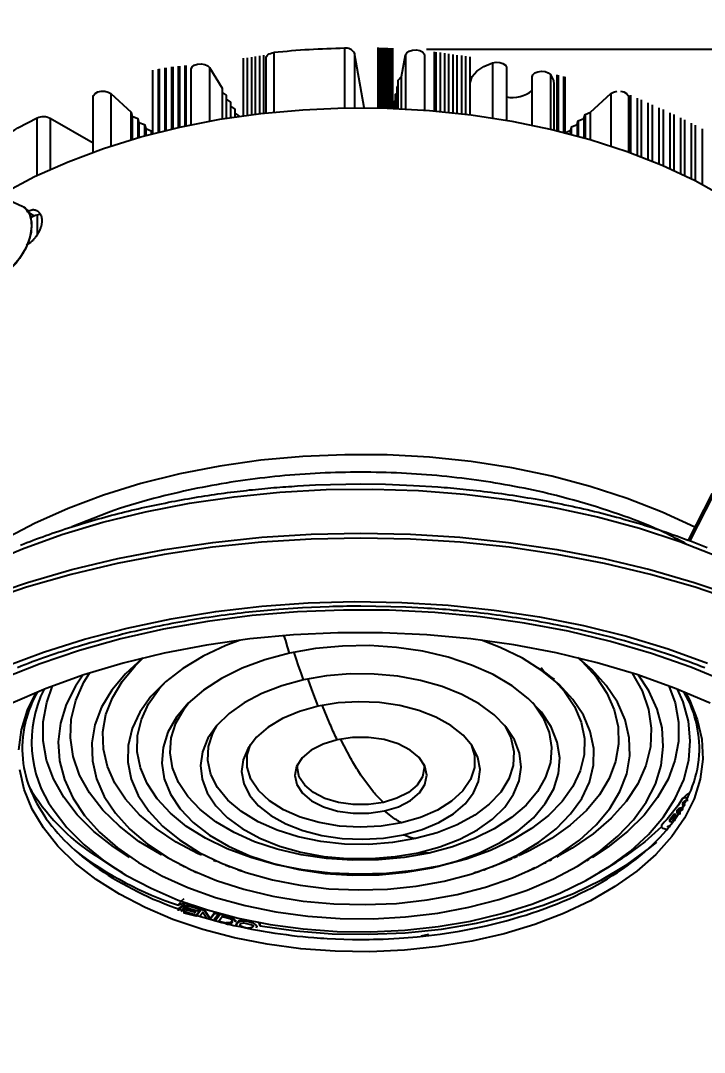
# Model space of a CAD drawing. Header units: millimetres. Extents: x 14 to 828, y 15 to 581.
# Drawn here: x 616.47 to 625.46, y 504.53 to 518.09 of the extents above; entities that cross this region are included whole.
import ezdxf

# ---------------------------------------------------------------- set-up
doc = ezdxf.new("R2010")
doc.units = ezdxf.units.MM
doc.header["$LTSCALE"] = 0.2
doc.layers.get('Defpoints').update_dxf_attribs({"color": 5})
doc.layers.add('1_シンボル', color=2, linetype='Continuous')
doc.layers.add('1_寸法', color=7, linetype='Continuous')
doc.styles.add('Dim', font='simplex.shx', dxfattribs={"width": 0.8, "bigfont": 'extfont2.shx'})
doc.dimstyles.new('1-1', dxfattribs={"dimtxt": 3, "dimasz": 0.75, "dimexe": 0, "dimexo": 1, "dimgap": 0.5, "dimtad": 1, "dimdec": 0, "dimtxsty": 'Dim', "dimblk": 'DOT', "dimcen": 2.5, "dimadec": 0, "dimazin": 0, "dimtfac": 1, "dimtdec": 0, "dimtix": 1, "dimtmove": 2, "dimatfit": 3, "dimldrblk": '引出', "dimfxl": 1, "dimlwd": -1, "dimlwe": -1, "dimarcsym": 0})

# ---------------------------------------------------------------- blocks, each defined once
blk = doc.blocks.new('_Dot')
at = {"color": 0, "linetype": 'ByBlock', "lineweight": -2}
blk.add_line((-0.5, 0), (-1, 0), dxfattribs=at)
at = {"color": 0, "linetype": 'ByBlock', "const_width": 0.5}
blk.add_lwpolyline([(-0.25, 0, 1), (0.25, 0, 1)], format="xyb", close=True, dxfattribs=at)
blk = doc.blocks.new('*D13')
at = {"layer": '1_寸法', "color": 0, "transparency": 16777216}
for p, q in [((630.096, 505.184), (630.096, 486.075)), ((611.833, 504.43), (611.833, 486.075)), ((612.583, 486.075), (629.346, 486.075))]:
    blk.add_line(p, q, dxfattribs=at)
at = {"layer": 'Defpoints', "color": 0, "transparency": 16777216}
for p in [(630.096, 506.184), (611.833, 505.43), (630.096, 486.075)]:
    blk.add_point(p, dxfattribs=at)
at = {"layer": '1_寸法', "color": 0, "transparency": 16777216, "xscale": 0.75, "yscale": 0.75, "zscale": 0.75, "rotation": 180}
blk.add_blockref('_Dot', (611.833, 486.075), dxfattribs=at)
at = {"layer": '1_寸法', "color": 0, "transparency": 16777216, "xscale": 0.75, "yscale": 0.75, "zscale": 0.75}
blk.add_blockref('_Dot', (630.096, 486.075), dxfattribs=at)
at = {"layer": '1_寸法', "color": 0, "transparency": 16777216, "insert": (620.965, 488.075), "char_height": 3, "attachment_point": 5, "style": 'Dim'}
blk.add_mtext('%%C85', dxfattribs=at)
blk = doc.blocks.new('引出')
at = {"color": 0, "linetype": 'ByBlock', "lineweight": -2}
for p, q in [((-3.864, 1.035), (0, 0)), ((0, 0), (-1, 0))]:
    blk.add_line(p, q, dxfattribs=at)
blk = doc.blocks.new('*D14')
at = {"layer": '1_寸法', "color": 0, "transparency": 16777216}
for p, q in [((621.803, 517.714), (643.336, 517.714)), ((643.336, 516.964), (643.336, 508.729)), ((630.456, 507.979), (643.336, 507.979))]:
    blk.add_line(p, q, dxfattribs=at)
at = {"layer": 'Defpoints', "color": 0, "transparency": 16777216}
for p in [(620.803, 517.714), (629.456, 507.979), (643.336, 507.979)]:
    blk.add_point(p, dxfattribs=at)
at = {"layer": '1_寸法', "color": 0, "transparency": 16777216, "xscale": 0.75, "yscale": 0.75, "zscale": 0.75}
for p, rotation in [((643.336, 517.714), 90), ((643.336, 507.979), 270)]:
    blk.add_blockref('_Dot', p, dxfattribs=dict(at, rotation=rotation))
at = {"layer": '1_寸法', "color": 0, "transparency": 16777216, "insert": (641.336, 512.847), "char_height": 3, "attachment_point": 5, "rotation": 90, "style": 'Dim'}
blk.add_mtext('50', dxfattribs=at)

msp = doc.modelspace()

# ---------------------------------------------------------------- linework, layer by layer
at = {"layer": '1_シンボル', "color": 7}
for points in [[(620.728, 517.725, 0.020934), (619.799, 517.669)], [(620.987, 516.944), (620.987, 516.948), (620.857, 517.661, 0.329676), (620.728, 517.725), (620.728, 516.942)], [(622.856, 517.086, 0.221375), (623.193, 517.172)], [(616.027, 515.689), (616.027, 516.43, -0.031181), (616.688, 516.812)], [(616.688, 516.054), (616.688, 516.812, -0.231161), (616.858, 516.808), (617.425, 516.481)], [(625.33, 511.429), (624.901, 511.629), (624.441, 511.809), (623.957, 511.967), (623.451, 512.101), (622.928, 512.209), (622.39, 512.293), (621.843, 512.349), (621.289, 512.38), (620.733, 512.383), (620.178, 512.359), (619.629, 512.309), (619.088, 512.233), (618.561, 512.13), (618.051, 512.003), (617.56, 511.851), (617.094, 511.676), (616.654, 511.479), (616.245, 511.262, 0.041789), (615.508, 510.756)], [(623.313, 509.585, 0.13835), (623.486, 509.433)], [(616.778, 509.299, 0.277846), (616.897, 507.717), (617.077, 507.481), (617.299, 507.258), (617.559, 507.049), (617.855, 506.857), (618.184, 506.683), (618.542, 506.529), (618.925, 506.398), (619.33, 506.29), (619.752, 506.207), (620.186, 506.149), (620.629, 506.117), (621.075, 506.112), (621.519, 506.133), (621.957, 506.18), (622.385, 506.253), (622.797, 506.352), (623.19, 506.474), (623.558, 506.618), (623.899, 506.784), (624.209, 506.97), (624.484, 507.172), (624.721, 507.39), (624.918, 507.621), (625.074, 507.862), (625.185, 508.111), (625.251, 508.366), (625.272, 508.623), (625.247, 508.88), (625.176, 509.134), (625.105, 509.299)], [(616.578, 508.024, 0.118073), (617.455, 507.111)], [(625.234, 507.874, 0.128456), (625.17, 507.862, -0.048031), (624.892, 507.51, 0.343463), (624.913, 507.469)], [(617.208, 507.161, 0.081343), (618.545, 506.461)], [(618.749, 506.907, 0.002224), (618.783, 506.891)], [(618.659, 506.486, 0.118548), (618.545, 506.461), (618.548, 506.467), (618.552, 506.472), (618.555, 506.477), (618.559, 506.483), (618.563, 506.488), (618.566, 506.493), (618.57, 506.498), (618.574, 506.503), (618.578, 506.508), (618.582, 506.512), (618.62, 506.547)], [(619.617, 506.188, 0.187082), (619.593, 506.235)]]:
    msp.add_lwpolyline(points, format="xyb", dxfattribs=at)
for points in [[(621.171, 516.942), (621.171, 517.734)], [(621.19, 516.941), (621.19, 517.733)], [(621.209, 517.733), (621.209, 516.941)], [(621.227, 517.732), (621.227, 516.94)], [(621.246, 517.731), (621.246, 516.94)], [(621.265, 517.731), (621.265, 516.939)], [(621.283, 517.73), (621.283, 516.939)], [(621.302, 517.729), (621.302, 516.938)], [(621.321, 517.728), (621.321, 516.938)], [(621.339, 517.727), (621.339, 516.937)], [(621.358, 517.726), (621.358, 516.936)], [(621.432, 516.933), (621.432, 517.307), (621.475, 517.353), (621.531, 517.64), (621.546, 517.667), (621.577, 517.688), (621.621, 517.701), (621.669, 517.704), (621.716, 517.695), (621.753, 517.677), (621.775, 517.652), (621.78, 517.632), (621.78, 516.913)], [(619.394, 517.594), (619.394, 516.838)], [(619.449, 517.602), (619.449, 516.846)], [(619.504, 517.61), (619.504, 516.853)], [(619.559, 516.86), (619.559, 517.618)], [(619.614, 516.867), (619.614, 517.626)], [(619.669, 516.873), (619.669, 517.634)], [(619.696, 516.876), (619.696, 517.598), (619.696, 517.604), (619.7, 517.617), (619.709, 517.63), (619.721, 517.641), (619.737, 517.651), (619.755, 517.659), (619.776, 517.665), (619.799, 517.669), (619.799, 516.887)], [(620.857, 517.661), (620.857, 516.944)], [(621.531, 517.64), (621.531, 516.929)], [(621.906, 517.678), (621.906, 516.903)], [(621.934, 516.901), (621.934, 517.675)], [(621.989, 516.896), (621.989, 517.668)], [(622.044, 516.891), (622.044, 517.661)], [(622.099, 516.885), (622.099, 517.653)], [(622.154, 516.879), (622.154, 517.645)], [(622.209, 516.873), (622.209, 517.637)], [(622.264, 517.629), (622.264, 516.867)], [(622.319, 517.62), (622.319, 516.86)], [(622.375, 517.611), (622.375, 516.854)], [(618.204, 517.439), (618.204, 516.603)], [(618.276, 517.453), (618.276, 516.622)], [(618.292, 517.456), (618.292, 516.626)], [(618.365, 517.467), (618.365, 516.644)], [(618.381, 517.47), (618.381, 516.648)], [(618.454, 517.48), (618.454, 516.665)], [(618.47, 517.482), (618.47, 516.668)], [(618.542, 517.49), (618.542, 516.685)], [(618.558, 517.492), (618.558, 516.689)], [(618.631, 516.704), (618.631, 517.499)], [(618.647, 516.708), (618.647, 517.501)], [(618.711, 516.721), (618.711, 517.448), (618.711, 517.453), (618.723, 517.48), (618.753, 517.502), (618.795, 517.517), (618.843, 517.521), (618.89, 517.513), (618.929, 517.497), (618.954, 517.472), (619.119, 517.2), (619.119, 516.797)], [(618.954, 517.472), (618.954, 516.768)], [(622.379, 516.853), (622.379, 517.254), (622.38, 517.273), (622.406, 517.353), (622.467, 517.426), (622.557, 517.488), (622.672, 517.535), (622.719, 517.543), (622.768, 517.54), (622.81, 517.526), (622.841, 517.505), (622.855, 517.478), (622.856, 517.471), (622.856, 516.781)], [(622.672, 517.535), (622.672, 516.811)], [(623.193, 516.717), (623.193, 517.352), (623.202, 517.378), (623.228, 517.402), (623.268, 517.418), (623.316, 517.424), (623.364, 517.419), (623.405, 517.404), (623.433, 517.381), (623.473, 517.3), (623.479, 517.254), (623.479, 516.653)], [(621.475, 516.931), (621.475, 517.353)], [(623.433, 517.381), (623.433, 516.664)], [(623.518, 517.377), (623.518, 516.644)], [(623.534, 517.373), (623.534, 516.64)], [(623.607, 517.355), (623.607, 516.622)], [(623.623, 517.351), (623.623, 516.618)], [(617.425, 516.362), (617.425, 517.091), (617.428, 517.107), (617.448, 517.133), (617.483, 517.152), (617.529, 517.162), (617.577, 517.161), (617.622, 517.15), (617.656, 517.129), (617.922, 516.885), (617.938, 516.834), (618.01, 516.803), (618.026, 516.752), (618.099, 516.722), (618.099, 516.575)], [(619.119, 517.145), (619.174, 517.109), (619.174, 516.806)], [(621.432, 517.232), (621.414, 517.212), (621.414, 516.934)], [(623.711, 516.595), (623.711, 516.691), (623.784, 516.722), (623.8, 516.773), (623.873, 516.803), (623.889, 516.854), (623.961, 516.885), (624.227, 517.129), (624.261, 517.15), (624.305, 517.161)], [(624.354, 517.162), (624.4, 517.152), (624.435, 517.133), (624.455, 517.107), (624.458, 517.091), (624.458, 516.362)], [(617.656, 517.129), (617.656, 516.442)], [(619.174, 517.055), (619.229, 517.018), (619.229, 516.814)], [(621.395, 517.041), (621.377, 517.021), (621.377, 516.936)], [(621.414, 517.136), (621.395, 517.116), (621.395, 516.935)], [(624.227, 517.129), (624.227, 516.442)], [(624.491, 516.35), (624.491, 517.11)], [(624.579, 516.318), (624.579, 517.071)], [(624.632, 516.297), (624.632, 517.047)], [(616.245, 515.821), (616.654, 516.038), (617.094, 516.235), (617.56, 516.41), (618.051, 516.562), (618.561, 516.689), (619.088, 516.792), (619.629, 516.868), (620.178, 516.918), (620.733, 516.942), (621.289, 516.939), (621.843, 516.908), (622.39, 516.852), (622.928, 516.768), (623.451, 516.66), (623.957, 516.526), (624.441, 516.368), (624.901, 516.188), (625.334, 515.986), (625.735, 515.764)], [(617.922, 516.525), (617.922, 516.885)], [(619.229, 516.964), (619.284, 516.927), (619.284, 516.823)], [(621.377, 516.945), (621.358, 516.925)], [(623.961, 516.525), (623.961, 516.885)], [(624.72, 516.263), (624.72, 517.008)], [(624.773, 516.241), (624.773, 516.984)], [(624.862, 516.205), (624.862, 516.944)], [(624.914, 516.919), (624.914, 516.182)], [(625.003, 516.878), (625.003, 516.144)], [(616.858, 516.808), (616.858, 516.133)], [(617.938, 516.834), (617.938, 516.529)], [(618.01, 516.803), (618.01, 516.55)], [(618.026, 516.752), (618.026, 516.555)], [(619.284, 516.873), (619.339, 516.837), (619.339, 516.831)], [(623.8, 516.773), (623.8, 516.571)], [(623.873, 516.803), (623.873, 516.55)], [(623.889, 516.854), (623.889, 516.546)], [(625.055, 516.853), (625.055, 516.12)], [(625.144, 516.811), (625.144, 516.079)], [(625.197, 516.785), (625.197, 516.054)], [(625.285, 516.74), (625.285, 516.01)], [(618.099, 516.722), (618.115, 516.671), (618.188, 516.64), (618.188, 516.599)], [(618.115, 516.671), (618.115, 516.579)], [(618.188, 516.64), (618.204, 516.59)], [(623.695, 516.64), (623.623, 516.61)], [(623.711, 516.691), (623.695, 516.64), (623.695, 516.599)], [(623.784, 516.722), (623.784, 516.575)], [(625.338, 516.713), (625.338, 515.984)], [(625.426, 516.667), (625.426, 515.938)], [(616.329, 515.723), (616.49, 515.652), (616.492, 515.651), (616.563, 515.593), (616.604, 515.499), (616.614, 515.377), (616.591, 515.239), (616.537, 515.096), (616.457, 514.961), (616.358, 514.847), (616.249, 514.763), (616.14, 514.717), (616.039, 514.713), (615.966, 514.744), (615.824, 514.848)], [(616.506, 515.643), (616.507, 515.643), (616.532, 515.626), (616.589, 515.549), (616.615, 515.44), (616.608, 515.308), (616.569, 515.166), (616.501, 515.026), (616.411, 514.9), (616.306, 514.8), (616.195, 514.734), (616.089, 514.709), (615.997, 514.726), (615.983, 514.733), (615.981, 514.734)], [(616.549, 515.142), (616.57, 515.154), (616.577, 515.158), (616.584, 515.163), (616.59, 515.167), (616.597, 515.172), (616.604, 515.177), (616.61, 515.183), (616.617, 515.189), (616.623, 515.194), (616.629, 515.2), (616.636, 515.206), (616.642, 515.213), (616.648, 515.219), (616.654, 515.226), (616.66, 515.233), (616.665, 515.239), (616.671, 515.246), (616.676, 515.254), (616.682, 515.261), (616.687, 515.268), (616.692, 515.276), (616.697, 515.283), (616.701, 515.291), (616.706, 515.299), (616.71, 515.306), (616.714, 515.314), (616.718, 515.322), (616.722, 515.33), (616.726, 515.338), (616.729, 515.346), (616.732, 515.354), (616.735, 515.362), (616.738, 515.37), (616.74, 515.378), (616.743, 515.386), (616.745, 515.394), (616.747, 515.402), (616.748, 515.41), (616.75, 515.418), (616.751, 515.425), (616.752, 515.433), (616.752, 515.441), (616.753, 515.448), (616.753, 515.456), (616.753, 515.463), (616.753, 515.47), (616.752, 515.477), (616.752, 515.484), (616.751, 515.491), (616.75, 515.498), (616.748, 515.504), (616.747, 515.511), (616.745, 515.517), (616.743, 515.523), (616.74, 515.529), (616.738, 515.534), (616.735, 515.54), (616.732, 515.545), (616.729, 515.55), (616.725, 515.555), (616.722, 515.56), (616.718, 515.564), (616.714, 515.568), (616.71, 515.572), (616.706, 515.576), (616.701, 515.579), (616.696, 515.582), (616.691, 515.585), (616.686, 515.588), (616.681, 515.59), (616.676, 515.592), (616.67, 515.594), (616.665, 515.596), (616.659, 515.597), (616.653, 515.598), (616.647, 515.599), (616.641, 515.6), (616.635, 515.6), (616.629, 515.6), (616.622, 515.599), (616.616, 515.599), (616.549, 515.577)], [(616.608, 515.505), (616.643, 515.523), (616.585, 515.557)], [(616.643, 515.523), (616.665, 515.532), (616.729, 515.545)], [(616.688, 515.537), (616.688, 515.27)], [(625.219, 511.212), (625.19, 511.227), (625.161, 511.242), (625.133, 511.257), (625.104, 511.272), (625.075, 511.287), (625.046, 511.302), (625.017, 511.316), (624.988, 511.331), (624.959, 511.345), (624.929, 511.36), (624.866, 511.389), (624.801, 511.418), (624.736, 511.446), (624.67, 511.473), (624.603, 511.5), (624.535, 511.526), (624.467, 511.552), (624.397, 511.577), (624.328, 511.601), (624.258, 511.625), (624.185, 511.649), (624.112, 511.673), (624.039, 511.696), (623.965, 511.719), (623.891, 511.742), (623.816, 511.763), (623.741, 511.785), (623.666, 511.805), (623.59, 511.826), (623.513, 511.845), (623.453, 511.86), (623.393, 511.874), (623.332, 511.889), (623.271, 511.902), (623.21, 511.916), (623.148, 511.929), (623.087, 511.942), (623.025, 511.954), (622.963, 511.966), (622.901, 511.977), (622.838, 511.989), (622.775, 511.999), (622.713, 512.01), (622.65, 512.02), (622.586, 512.03), (622.523, 512.039), (622.46, 512.048), (622.396, 512.057), (622.332, 512.065), (622.268, 512.073), (622.203, 512.081), (622.137, 512.088), (622.071, 512.095), (622.006, 512.102), (621.94, 512.108), (621.873, 512.114), (621.807, 512.119), (621.741, 512.124), (621.675, 512.129), (621.608, 512.133), (621.542, 512.137), (621.475, 512.14), (621.409, 512.143), (621.342, 512.145), (621.275, 512.148), (621.209, 512.149), (621.142, 512.151), (621.075, 512.152), (621.008, 512.152), (620.941, 512.153), (620.875, 512.152), (620.808, 512.152), (620.741, 512.151), (620.674, 512.149), (620.607, 512.148), (620.541, 512.145), (620.474, 512.143), (620.407, 512.14), (620.341, 512.137), (620.274, 512.133), (620.208, 512.129), (620.142, 512.124), (620.075, 512.119), (620.009, 512.114), (619.943, 512.108), (619.877, 512.102), (619.811, 512.095), (619.746, 512.088), (619.68, 512.081), (619.615, 512.073), (619.551, 512.065), (619.487, 512.057), (619.423, 512.048), (619.36, 512.039), (619.296, 512.03), (619.233, 512.02), (619.17, 512.01), (619.107, 512), (619.044, 511.989), (618.982, 511.977), (618.92, 511.966), (618.858, 511.954), (618.796, 511.941), (618.735, 511.929), (618.673, 511.915), (618.612, 511.902), (618.551, 511.888), (618.49, 511.874), (618.43, 511.86), (618.37, 511.845), (618.293, 511.826), (618.216, 511.806), (618.14, 511.786), (618.065, 511.765), (617.99, 511.743), (617.915, 511.721), (617.842, 511.698), (617.769, 511.674), (617.696, 511.65), (617.625, 511.625), (617.144, 511.435)], [(616.47, 511.195), (616.511, 511.211), (616.552, 511.227), (616.594, 511.243), (616.635, 511.259), (616.677, 511.275), (616.719, 511.29), (616.761, 511.305), (616.803, 511.32), (616.845, 511.335), (616.887, 511.35), (616.929, 511.364), (616.972, 511.379), (617.014, 511.393), (617.057, 511.407), (617.1, 511.421), (617.143, 511.435), (617.186, 511.448), (617.229, 511.461), (617.272, 511.475), (617.315, 511.488), (617.358, 511.5), (617.402, 511.513), (617.445, 511.526), (617.489, 511.538), (617.533, 511.55), (617.577, 511.562), (617.62, 511.574), (617.664, 511.586), (617.707, 511.597), (617.751, 511.608), (617.795, 511.62), (617.839, 511.63), (617.883, 511.641), (617.927, 511.652), (617.972, 511.662), (618.016, 511.673), (618.06, 511.683), (618.103, 511.693), (618.147, 511.702), (618.191, 511.712), (618.235, 511.721), (618.279, 511.73), (618.323, 511.739), (618.368, 511.748), (618.412, 511.757), (618.456, 511.766), (618.5, 511.774), (618.543, 511.782), (618.586, 511.79), (618.63, 511.798), (618.673, 511.805), (618.717, 511.813), (618.761, 511.82), (618.805, 511.827), (618.848, 511.834), (618.892, 511.841), (618.935, 511.848), (618.977, 511.854), (619.019, 511.86), (619.062, 511.867), (619.104, 511.872), (619.147, 511.878), (619.189, 511.884), (619.232, 511.89), (619.275, 511.895), (619.318, 511.9), (619.358, 511.905), (619.398, 511.91), (619.438, 511.914), (619.478, 511.919), (619.518, 511.923), (619.558, 511.927), (619.599, 511.931), (619.639, 511.935), (619.679, 511.939), (619.72, 511.943), (619.759, 511.946), (619.798, 511.95), (619.837, 511.953), (619.876, 511.956), (619.915, 511.959), (619.954, 511.962), (619.993, 511.965), (620.033, 511.967), (620.072, 511.97), (620.111, 511.973), (620.348, 511.985), (620.941, 511.998), (621.267, 511.994), (621.635, 511.98), (621.955, 511.96), (621.997, 511.957), (622.038, 511.954), (622.08, 511.95), (622.121, 511.947), (622.162, 511.943), (622.204, 511.939), (622.245, 511.935), (622.286, 511.931), (622.327, 511.927), (622.369, 511.923), (622.416, 511.918), (622.463, 511.912), (622.51, 511.907), (622.558, 511.901), (622.605, 511.895), (622.652, 511.889), (622.699, 511.883), (622.746, 511.877), (622.792, 511.871), (622.839, 511.864), (622.889, 511.857), (622.938, 511.849), (622.987, 511.842), (623.036, 511.834), (623.085, 511.826), (623.134, 511.818), (623.182, 511.81), (623.231, 511.802), (623.28, 511.793), (623.328, 511.784), (623.378, 511.775), (623.427, 511.766), (623.476, 511.756), (623.525, 511.746), (623.574, 511.736), (623.623, 511.726), (623.672, 511.716), (623.721, 511.705), (623.769, 511.695), (623.818, 511.684), (623.867, 511.673), (623.916, 511.661), (623.964, 511.65), (624.013, 511.638), (624.061, 511.626), (624.109, 511.614), (624.157, 511.602), (624.205, 511.589), (624.253, 511.577), (624.301, 511.564), (624.349, 511.551), (624.396, 511.537), (624.444, 511.524), (624.491, 511.51), (624.539, 511.496), (624.586, 511.482), (624.633, 511.468), (624.679, 511.454), (624.726, 511.439), (624.772, 511.424), (624.819, 511.409), (624.865, 511.394), (624.911, 511.379), (624.957, 511.363), (625.003, 511.347), (625.048, 511.331), (625.094, 511.315), (625.139, 511.299), (625.184, 511.283), (625.229, 511.266), (625.273, 511.249), (625.318, 511.232), (625.362, 511.215), (625.407, 511.197), (625.451, 511.18), (625.494, 511.162)], [(613.823, 509.384), (614.034, 509.613), (614.355, 509.911), (614.714, 510.195), (615.111, 510.462), (615.541, 510.71), (616.003, 510.939), (616.495, 511.147), (617.012, 511.332), (617.552, 511.494), (618.112, 511.632), (618.689, 511.744), (619.279, 511.831), (619.879, 511.891), (620.485, 511.925), (621.094, 511.931), (621.701, 511.911), (622.305, 511.864), (622.9, 511.791), (623.484, 511.691), (624.053, 511.566), (624.604, 511.416), (625.133, 511.242), (625.637, 511.046)], [(625.27, 511.249), (625.582, 511.859), (625.555, 511.869), (625.243, 511.26)], [(616, 510.513), (616.561, 510.705), (617.144, 510.874), (617.747, 511.018), (618.366, 511.137), (618.998, 511.23), (619.641, 511.297), (620.289, 511.337), (620.941, 511.351), (621.593, 511.337), (622.242, 511.297), (622.884, 511.23), (623.517, 511.137), (624.136, 511.018), (624.739, 510.874), (625.322, 510.705), (625.883, 510.513)], [(625.897, 510.447), (625.334, 510.64), (624.749, 510.809), (624.145, 510.953), (623.524, 511.072), (622.89, 511.166), (622.246, 511.233), (621.595, 511.273), (620.941, 511.287), (620.287, 511.273), (619.637, 511.233), (618.993, 511.166), (618.359, 511.072), (617.738, 510.953), (617.133, 510.809), (616.548, 510.64), (615.986, 510.447)], [(616.256, 509.593), (616.771, 509.786), (617.31, 509.957), (617.87, 510.103), (618.447, 510.225), (619.038, 510.321), (619.641, 510.391), (620.251, 510.435), (620.865, 510.452), (621.479, 510.441), (622.09, 510.405), (622.695, 510.341), (623.289, 510.252), (623.87, 510.136), (624.434, 509.996), (624.979, 509.831), (625.5, 509.643)], [(625.462, 509.58), (625.411, 509.6), (625.36, 509.62), (625.309, 509.64), (625.257, 509.659), (625.205, 509.678), (625.153, 509.697), (625.101, 509.716), (625.049, 509.734), (624.997, 509.752), (624.944, 509.77), (624.891, 509.787), (624.838, 509.805), (624.784, 509.822), (624.731, 509.839), (624.678, 509.855), (624.624, 509.871), (624.57, 509.887), (624.517, 509.903), (624.462, 509.919), (624.408, 509.934), (624.354, 509.949), (624.299, 509.964), (624.245, 509.978), (624.191, 509.992), (624.136, 510.006), (624.082, 510.02), (624.027, 510.033), (623.972, 510.046), (623.917, 510.059), (623.861, 510.072), (623.807, 510.084), (623.752, 510.096), (623.698, 510.108), (623.643, 510.119), (623.588, 510.131), (623.533, 510.142), (623.478, 510.153), (623.422, 510.163), (623.368, 510.173), (623.314, 510.183), (623.26, 510.193), (623.206, 510.202), (623.151, 510.211), (623.097, 510.22), (623.042, 510.229), (622.987, 510.237), (622.934, 510.245), (622.882, 510.253), (622.829, 510.261), (622.776, 510.268), (622.723, 510.275), (622.669, 510.282), (622.616, 510.289), (622.563, 510.295), (622.513, 510.301), (622.463, 510.307), (622.413, 510.312), (622.363, 510.318), (622.312, 510.323), (622.262, 510.328), (622.212, 510.333), (622.161, 510.337), (622.113, 510.342), (622.064, 510.346), (622.015, 510.35), (621.966, 510.353), (621.917, 510.357), (621.869, 510.36), (621.82, 510.363), (621.771, 510.367), (621.534, 510.379), (620.941, 510.391), (620.895, 510.391), (620.849, 510.391), (620.803, 510.39), (620.757, 510.39), (620.711, 510.389), (620.664, 510.388), (620.618, 510.387), (620.572, 510.386), (620.526, 510.385), (620.176, 510.37), (619.862, 510.349), (619.813, 510.345), (619.764, 510.341), (619.715, 510.337), (619.666, 510.332), (619.617, 510.328), (619.568, 510.323), (619.52, 510.318), (619.471, 510.313), (619.423, 510.307), (619.369, 510.301), (619.316, 510.295), (619.263, 510.288), (619.21, 510.282), (619.157, 510.275), (619.104, 510.268), (619.052, 510.26), (618.999, 510.253), (618.946, 510.245), (618.892, 510.237), (618.837, 510.228), (618.783, 510.22), (618.728, 510.211), (618.674, 510.202), (618.62, 510.192), (618.565, 510.183), (618.511, 510.173), (618.458, 510.163), (618.403, 510.152), (618.348, 510.141), (618.294, 510.13), (618.24, 510.119), (618.185, 510.108), (618.131, 510.096), (618.078, 510.084), (618.024, 510.072), (617.97, 510.06), (617.916, 510.048), (617.863, 510.035), (617.809, 510.022), (617.756, 510.008), (617.702, 509.995), (617.649, 509.981), (617.596, 509.967), (617.544, 509.953), (617.491, 509.938), (617.439, 509.924), (617.386, 509.909), (617.334, 509.894), (617.282, 509.878), (617.23, 509.863), (617.178, 509.847), (617.127, 509.831), (617.076, 509.815), (617.025, 509.798), (616.974, 509.781), (616.923, 509.764), (616.873, 509.747), (616.822, 509.73), (616.772, 509.712), (616.722, 509.694), (616.673, 509.676), (616.624, 509.658), (616.574, 509.64), (616.525, 509.621), (616.477, 509.602), (616.428, 509.583)], [(625.767, 509.388), (625.277, 509.591), (624.762, 509.771), (624.225, 509.929), (623.668, 510.062), (623.095, 510.17), (622.509, 510.252), (621.915, 510.308), (621.314, 510.338), (620.712, 510.341), (620.11, 510.318), (619.514, 510.268), (618.926, 510.191), (618.35, 510.09), (617.789, 509.962), (617.246, 509.811), (616.726, 509.636), (616.23, 509.438)], [(625.535, 509.115), (625.064, 509.315), (624.568, 509.493), (624.048, 509.648), (623.509, 509.778), (622.954, 509.883), (622.386, 509.963), (621.808, 510.016), (621.226, 510.042), (620.641, 510.042), (620.059, 510.015), (619.482, 509.961), (618.914, 509.881), (618.359, 509.775), (617.82, 509.644), (617.301, 509.488), (616.806, 509.31), (616.336, 509.109)], [(620.006, 509.774), (619.98, 509.857), (619.954, 509.94), (619.936, 509.997)], [(619.357, 509.945), (619.168, 509.874), (618.869, 509.735), (618.602, 509.574), (618.373, 509.396), (618.183, 509.203), (618.038, 508.997), (617.938, 508.782), (617.885, 508.562), (617.881, 508.34), (617.925, 508.119), (618.016, 507.904), (618.154, 507.696), (618.335, 507.5), (618.558, 507.319), (618.818, 507.155), (619.112, 507.012), (619.434, 506.891), (619.781, 506.794), (620.145, 506.723), (620.523, 506.678), (620.906, 506.662), (621.291, 506.673), (621.67, 506.712), (622.037, 506.779), (622.387, 506.871), (622.714, 506.988), (623.014, 507.128), (623.28, 507.288), (623.51, 507.466), (623.699, 507.66), (623.845, 507.865), (623.945, 508.08), (623.998, 508.3), (624.002, 508.522), (623.958, 508.743), (623.867, 508.959), (623.729, 509.166), (623.548, 509.362), (623.325, 509.543), (623.065, 509.707), (622.771, 509.85), (622.526, 509.945)], [(618.078, 509.71), (618.069, 509.703), (617.848, 509.502), (617.67, 509.288), (617.535, 509.064), (617.447, 508.832), (617.406, 508.595), (617.413, 508.358), (617.467, 508.122), (617.569, 507.892), (617.716, 507.67), (617.907, 507.46), (618.138, 507.263), (618.408, 507.084), (618.712, 506.924), (619.046, 506.785), (619.406, 506.67), (619.786, 506.579), (620.182, 506.515), (620.589, 506.478), (621, 506.468), (621.41, 506.485), (621.814, 506.531), (622.206, 506.602), (622.581, 506.7), (622.934, 506.822), (623.26, 506.967), (623.555, 507.133), (623.814, 507.317), (624.034, 507.518), (624.213, 507.732), (624.347, 507.957), (624.436, 508.189), (624.477, 508.425), (624.47, 508.662), (624.415, 508.898), (624.314, 509.128), (624.167, 509.35), (623.976, 509.56), (623.794, 509.719)], [(618.846, 507.118), (618.805, 507.137), (618.513, 507.291), (618.255, 507.463), (618.033, 507.651), (617.85, 507.853), (617.709, 508.065), (617.612, 508.286), (617.559, 508.512), (617.553, 508.739), (617.592, 508.966), (617.677, 509.188), (617.806, 509.403), (617.977, 509.608), (618.083, 509.711)], [(620.188, 509.424), (620.156, 509.516), (620.124, 509.609), (620.093, 509.703), (620.067, 509.783)], [(623.8, 509.711), (623.85, 509.664), (624.033, 509.463), (624.174, 509.25), (624.271, 509.029), (624.323, 508.804), (624.33, 508.576), (624.29, 508.35), (624.206, 508.127), (624.077, 507.912), (623.906, 507.707), (623.695, 507.515), (623.446, 507.338), (623.164, 507.179), (623.036, 507.118)], [(617.289, 509.485), (617.191, 509.339), (617.07, 509.101), (616.995, 508.856), (616.966, 508.608), (616.983, 508.36), (617.047, 508.114), (617.157, 507.873), (617.31, 507.641), (617.507, 507.42), (617.744, 507.213), (618.018, 507.021), (618.326, 506.848), (618.666, 506.695), (619.031, 506.564), (619.42, 506.456), (619.826, 506.374), (620.245, 506.317), (620.672, 506.287), (621.103, 506.283), (621.531, 506.307), (621.953, 506.357), (622.363, 506.433), (622.756, 506.534), (623.128, 506.66), (623.474, 506.807), (623.791, 506.976), (624.074, 507.163), (624.32, 507.367), (624.527, 507.585), (624.692, 507.814), (624.813, 508.053), (624.888, 508.298), (624.917, 508.546), (624.9, 508.794), (624.836, 509.04), (624.726, 509.28), (624.593, 509.485)], [(618.324, 507.119), (618.321, 507.121), (618.026, 507.3), (617.768, 507.498), (617.55, 507.711), (617.375, 507.936), (617.245, 508.172), (617.161, 508.414), (617.124, 508.66), (617.136, 508.907), (617.195, 509.152), (617.302, 509.392), (617.375, 509.512)], [(620.381, 509.076), (620.345, 509.169), (620.31, 509.263), (620.274, 509.359), (620.248, 509.431)], [(624.508, 509.512), (624.638, 509.277), (624.722, 509.034), (624.758, 508.788), (624.747, 508.541), (624.687, 508.296), (624.581, 508.057), (624.428, 507.826), (624.232, 507.606), (623.995, 507.4), (623.719, 507.211), (623.558, 507.119)], [(617.902, 507.087), (617.69, 507.227), (617.433, 507.431), (617.214, 507.65), (617.037, 507.881), (616.902, 508.122), (616.811, 508.369), (616.766, 508.62), (616.767, 508.873), (616.813, 509.124), (616.891, 509.343)], [(623.498, 509.406), (623.618, 509.271), (623.751, 509.072), (623.838, 508.865), (623.88, 508.653), (623.876, 508.439), (623.826, 508.228), (623.73, 508.022), (623.59, 507.824), (623.408, 507.639), (623.187, 507.468), (622.931, 507.314), (622.644, 507.18), (622.33, 507.067), (621.993, 506.979), (621.641, 506.915), (621.277, 506.878), (620.908, 506.867), (620.539, 506.882), (620.177, 506.925), (619.827, 506.993), (619.494, 507.086), (619.184, 507.202), (618.902, 507.34), (618.652, 507.497), (618.439, 507.671), (618.264, 507.86), (618.132, 508.059), (618.044, 508.266), (618.002, 508.478), (618.007, 508.691), (618.057, 508.903), (618.153, 509.109), (618.293, 509.306), (618.384, 509.406)], [(624.991, 509.343), (625.071, 509.119), (625.117, 508.868), (625.116, 508.615), (625.07, 508.364), (624.979, 508.117), (624.843, 507.877), (624.665, 507.646), (624.446, 507.428), (624.188, 507.223), (623.98, 507.086)], [(616.448, 508.504), (616.482, 508.766), (616.562, 509.025), (616.674, 509.257)], [(625.209, 509.257), (625.261, 509.16), (625.364, 508.904), (625.422, 508.643), (625.435, 508.38), (625.401, 508.118), (625.321, 507.859), (625.196, 507.606), (625.028, 507.362), (624.818, 507.129), (624.568, 506.909), (624.281, 506.706), (623.959, 506.519), (623.607, 506.353), (623.227, 506.208), (622.824, 506.086), (622.401, 505.988), (621.963, 505.916), (621.515, 505.869), (621.061, 505.849), (620.606, 505.855), (620.155, 505.888), (619.711, 505.947), (619.28, 506.031), (618.866, 506.141), (618.473, 506.274), (618.106, 506.429), (617.768, 506.605), (617.462, 506.8), (617.192, 507.011), (616.96, 507.238), (616.77, 507.476), (616.622, 507.725), (616.518, 507.981), (616.46, 508.242)], [(616.694, 509.264), (616.676, 509.235), (616.647, 509.182), (616.622, 509.128), (616.6, 509.073), (616.58, 509.019), (616.562, 508.963), (616.545, 508.907), (616.531, 508.852), (616.518, 508.796), (616.507, 508.736), (616.5, 508.676), (616.494, 508.615), (616.492, 508.555), (616.492, 508.498), (616.494, 508.44), (616.499, 508.383), (616.505, 508.325), (616.514, 508.271), (616.525, 508.216), (616.539, 508.161), (616.554, 508.106), (616.571, 508.054), (616.59, 508.001), (616.611, 507.949), (616.634, 507.897), (616.659, 507.846), (616.685, 507.796), (616.713, 507.746), (616.743, 507.696), (616.775, 507.647), (616.808, 507.598), (616.844, 507.55), (616.881, 507.502), (616.919, 507.455), (616.959, 507.409), (617.001, 507.363), (617.044, 507.317), (617.089, 507.272), (617.136, 507.228), (617.184, 507.184), (617.234, 507.141), (617.285, 507.098), (617.337, 507.056), (617.391, 507.015), (617.447, 506.974), (617.504, 506.934), (617.562, 506.895), (617.622, 506.856), (617.683, 506.818), (617.745, 506.781), (617.809, 506.744), (617.874, 506.709), (617.94, 506.674), (618.007, 506.64), (618.075, 506.606), (618.144, 506.574), (618.214, 506.542), (618.285, 506.512), (618.357, 506.482), (618.43, 506.453), (618.505, 506.425), (618.579, 506.398), (618.654, 506.371), (618.73, 506.346), (618.806, 506.322), (618.883, 506.298), (618.96, 506.276), (619.038, 506.255), (619.116, 506.234), (619.193, 506.215), (619.271, 506.196), (619.35, 506.179), (619.428, 506.162), (619.505, 506.147), (619.582, 506.132), (619.66, 506.118), (619.738, 506.105), (619.811, 506.094), (619.885, 506.083), (619.959, 506.074), (620.033, 506.064), (620.105, 506.056), (620.178, 506.049), (620.25, 506.042), (620.323, 506.036), (620.367, 506.032), (620.411, 506.029), (620.456, 506.026), (620.5, 506.023), (620.61, 506.018), (620.72, 506.014), (620.831, 506.012), (620.941, 506.011), (620.997, 506.011), (621.053, 506.012), (621.108, 506.013), (621.164, 506.014), (621.234, 506.016), (621.304, 506.019), (621.374, 506.023), (621.445, 506.027), (621.505, 506.031), (621.565, 506.036), (621.624, 506.041), (621.684, 506.047), (621.759, 506.054), (621.834, 506.063), (621.909, 506.072), (621.983, 506.081), (622.069, 506.094), (622.155, 506.107), (622.24, 506.121), (622.324, 506.136), (622.413, 506.154), (622.502, 506.172), (622.589, 506.191), (622.676, 506.212), (622.764, 506.233), (622.852, 506.256), (622.938, 506.28), (623.024, 506.306), (623.109, 506.332), (623.193, 506.359), (623.277, 506.388), (623.359, 506.417), (623.441, 506.448), (623.521, 506.48), (623.6, 506.513), (623.678, 506.546), (623.754, 506.581), (623.83, 506.617), (623.904, 506.653), (623.976, 506.691), (624.047, 506.729), (624.117, 506.769), (624.185, 506.809), (624.251, 506.85), (624.316, 506.892), (624.379, 506.934), (624.441, 506.978), (624.501, 507.022), (624.559, 507.067), (624.615, 507.112), (624.67, 507.159), (624.723, 507.205), (624.774, 507.253), (624.823, 507.301), (624.87, 507.35), (624.915, 507.399), (624.958, 507.449), (625, 507.499), (625.039, 507.55), (625.077, 507.601), (625.112, 507.654), (625.146, 507.706), (625.177, 507.759), (625.206, 507.812), (625.234, 507.866), (625.259, 507.92), (625.282, 507.974), (625.303, 508.028), (625.322, 508.084), (625.338, 508.139), (625.353, 508.195), (625.365, 508.251), (625.375, 508.311), (625.383, 508.371), (625.388, 508.432), (625.391, 508.492), (625.391, 508.549), (625.389, 508.607), (625.384, 508.664), (625.377, 508.722), (625.368, 508.776), (625.357, 508.831), (625.344, 508.886), (625.329, 508.94), (625.312, 508.993), (625.294, 509.046), (625.273, 509.098), (625.249, 509.15), (625.191, 509.256)], [(623.202, 509.124), (623.216, 509.107), (623.338, 508.922), (623.416, 508.73), (623.448, 508.533), (623.433, 508.336), (623.371, 508.142), (623.264, 507.954), (623.114, 507.776), (622.924, 507.612), (622.696, 507.465), (622.436, 507.336), (622.148, 507.23), (621.838, 507.147), (621.51, 507.089), (621.173, 507.057), (620.831, 507.052), (620.491, 507.075), (620.159, 507.123), (619.842, 507.198), (619.545, 507.296), (619.275, 507.417), (619.035, 507.558), (618.831, 507.717), (618.667, 507.89), (618.544, 508.074), (618.467, 508.267), (618.435, 508.464), (618.45, 508.661), (618.512, 508.855), (618.618, 509.043), (618.68, 509.124)], [(620.631, 508.635), (620.621, 508.657), (620.611, 508.679), (620.601, 508.701), (620.59, 508.723), (620.58, 508.746), (620.57, 508.768), (620.56, 508.79), (620.55, 508.813), (620.54, 508.836), (620.53, 508.859), (620.437, 509.083)], [(622.83, 508.828), (622.913, 508.663), (622.954, 508.482), (622.945, 508.299), (622.887, 508.12), (622.781, 507.948), (622.63, 507.787), (622.438, 507.643), (622.208, 507.517), (621.947, 507.414), (621.662, 507.336), (621.358, 507.284), (621.045, 507.26), (620.729, 507.265), (620.418, 507.299), (620.12, 507.36), (619.842, 507.447), (619.592, 507.558), (619.374, 507.691), (619.195, 507.841), (619.059, 508.006), (618.97, 508.181), (618.929, 508.362), (618.938, 508.545), (618.995, 508.724), (619.053, 508.828)], [(621.478, 507.544), (621.468, 507.549), (621.458, 507.554), (621.449, 507.559), (621.439, 507.564), (621.429, 507.569), (621.419, 507.575), (621.41, 507.581), (621.4, 507.586), (621.39, 507.593), (621.38, 507.599), (621.252, 507.7), (621.437, 507.756), (621.593, 507.836), (621.711, 507.936), (621.785, 508.049), (621.809, 508.169), (621.783, 508.289), (621.709, 508.402), (621.589, 508.501), (621.432, 508.581), (621.247, 508.637), (621.043, 508.665), (620.834, 508.665), (620.631, 508.635), (620.446, 508.579), (620.29, 508.499), (620.172, 508.399), (620.098, 508.286), (620.074, 508.166), (620.099, 508.046), (620.174, 507.933), (620.294, 507.834), (620.451, 507.754), (620.636, 507.699), (620.839, 507.67), (621.049, 507.67), (621.252, 507.7)], [(621.239, 507.812), (621.226, 507.825), (621.213, 507.837), (621.201, 507.85), (621.188, 507.863), (621.175, 507.876), (621.162, 507.889), (621.149, 507.903), (621.136, 507.917), (621.123, 507.932), (621.11, 507.947), (620.941, 508.17), (620.928, 508.191), (620.915, 508.212), (620.902, 508.234), (620.888, 508.255), (620.875, 508.276), (620.862, 508.298), (620.849, 508.32), (620.835, 508.343), (620.822, 508.366), (620.809, 508.389), (620.68, 508.64)], [(622.392, 508.573), (622.436, 508.429), (622.435, 508.269), (622.383, 508.112), (622.282, 507.963), (622.135, 507.828), (621.948, 507.71), (621.726, 507.614), (621.478, 507.544), (621.211, 507.5), (620.935, 507.486), (620.66, 507.502), (620.394, 507.546), (620.146, 507.618), (619.926, 507.715), (619.74, 507.833), (619.596, 507.97), (619.497, 508.119), (619.447, 508.276), (619.448, 508.436), (619.49, 508.573)], [(621.769, 508.318), (621.775, 508.263), (621.751, 508.148), (621.681, 508.039), (621.567, 507.944), (621.417, 507.866), (621.239, 507.812), (621.044, 507.784), (620.843, 507.784), (620.648, 507.811), (620.47, 507.865), (620.319, 507.941), (620.204, 508.037), (620.133, 508.145), (620.108, 508.26), (620.114, 508.318)], [(625.252, 507.935), (625.228, 507.916), (625.195, 507.886), (625.17, 507.862)], [(625.21, 507.832), (625.19, 507.824), (625.176, 507.812), (625.17, 507.798), (625.17, 507.784), (625.173, 507.77)], [(625.19, 507.824), (625.19, 507.81), (625.176, 507.798), (625.17, 507.784)], [(625.176, 507.798), (625.176, 507.812)], [(625.195, 507.793), (625.191, 507.781), (625.194, 507.773), (625.194, 507.786)], [(625.246, 507.836), (625.227, 507.836)], [(625.032, 507.572), (625.082, 507.638), (625.082, 507.652), (625.059, 507.658), (624.998, 507.578), (624.998, 507.565), (625.039, 507.554)], [(625.059, 507.658), (625.059, 507.644), (624.998, 507.565)], [(625.158, 507.74), (625.138, 507.737), (625.118, 507.729), (625.106, 507.719), (625.106, 507.706), (625.099, 507.697), (625.094, 507.685), (625.098, 507.671), (625.108, 507.66)], [(625.106, 507.719), (625.099, 507.711), (625.094, 507.699), (625.094, 507.685)], [(625.099, 507.697), (625.099, 507.711)], [(625.138, 507.737), (625.138, 507.724), (625.118, 507.716), (625.106, 507.706)], [(625.136, 507.709), (625.127, 507.703), (625.117, 507.69), (625.115, 507.682), (625.118, 507.674), (625.118, 507.687), (625.117, 507.691)], [(625.118, 507.716), (625.118, 507.729)], [(625.148, 507.713), (625.163, 507.715), (625.172, 507.726), (625.158, 507.726)], [(625.172, 507.726), (625.172, 507.739)], [(625.18, 507.761), (625.192, 507.752)], [(625.082, 507.573), (625.04, 507.584)], [(625.082, 507.638), (625.059, 507.644)], [(621.662, 507.336), (621.627, 507.342), (621.592, 507.352), (621.557, 507.363), (621.502, 507.386)], [(624.894, 507.491), (624.675, 507.295), (624.425, 507.11)], [(624.961, 507.457), (624.913, 507.469)], [(624.977, 507.486), (624.977, 507.5)], [(624.98, 507.507), (624.98, 507.494)], [(624.999, 507.501), (624.991, 507.5), (624.985, 507.497), (624.98, 507.494)], [(625.002, 507.487), (625.002, 507.5)], [(619.611, 506.241), (619.617, 506.188), (620.086, 506.123), (620.564, 506.086), (621.045, 506.078), (621.526, 506.099), (622.001, 506.148), (622.464, 506.225), (622.91, 506.33), (623.336, 506.46), (623.736, 506.616), (624.105, 506.794), (624.441, 506.994), (624.739, 507.213), (624.831, 507.291)], [(617.81, 506.887), (617.701, 506.951), (617.46, 507.113)], [(621.838, 507.147), (621.807, 507.144), (621.776, 507.144), (621.744, 507.145), (621.695, 507.151)], [(623.026, 507.113), (623.022, 507.112), (623.02, 507.111)], [(623.543, 507.111), (623.541, 507.109), (623.534, 507.106), (623.522, 507.099)], [(623.529, 507.103), (623.53, 507.104), (623.547, 507.113), (623.551, 507.115)], [(624.419, 507.111), (624.398, 507.096), (624.378, 507.081), (624.357, 507.067), (624.336, 507.053), (624.316, 507.038), (624.295, 507.024), (624.274, 507.01), (624.253, 506.996), (624.232, 506.983), (624.211, 506.97), (624.075, 506.889)], [(618.072, 506.986), (618.067, 506.989)], [(618.082, 506.981), (618.076, 506.984)], [(618.092, 506.975), (618.085, 506.979)], [(618.101, 506.97), (618.096, 506.973)], [(618.628, 506.963), (618.628, 506.963), (618.628, 506.963), (618.628, 506.963), (618.628, 506.963), (618.628, 506.963), (618.628, 506.963), (618.627, 506.964), (618.62, 506.967), (618.588, 506.983), (618.569, 506.992), (618.567, 506.993), (618.566, 506.993), (618.566, 506.993), (618.566, 506.993), (618.566, 506.993), (618.566, 506.993), (618.566, 506.993), (618.566, 506.993)], [(619.038, 507.036), (619.035, 507.037), (619.006, 507.049)], [(619.205, 506.97), (619.205, 506.97), (619.205, 506.97), (619.205, 506.97), (619.205, 506.97), (619.205, 506.97), (619.204, 506.971), (619.202, 506.971), (619.181, 506.979), (619.168, 506.984), (619.166, 506.985), (619.166, 506.985), (619.165, 506.985), (619.165, 506.985), (619.165, 506.985), (619.165, 506.985), (619.165, 506.985), (619.165, 506.985)], [(621.993, 506.979), (621.968, 506.971), (621.943, 506.965), (621.917, 506.959), (621.877, 506.953)], [(622.717, 506.985), (622.716, 506.985), (622.713, 506.983), (622.678, 506.97)], [(622.678, 506.97), (622.68, 506.971), (622.684, 506.973)], [(622.684, 506.973), (622.685, 506.973), (622.678, 506.97)], [(622.766, 507.004), (622.764, 507.003), (622.757, 507.001), (622.726, 506.988)], [(622.795, 507.016), (622.794, 507.015), (622.789, 507.013), (622.759, 507.001)], [(622.795, 507.016), (622.766, 507.004)], [(622.801, 507.018), (622.798, 507.017)], [(622.838, 507.033), (622.801, 507.018)], [(622.874, 507.048), (622.846, 507.036)], [(622.882, 507.051), (622.877, 507.049)], [(622.92, 507.067), (622.921, 507.068), (622.885, 507.052)], [(622.922, 507.068), (622.906, 507.061)], [(622.915, 507.065), (622.911, 507.063)], [(622.923, 507.068), (622.925, 507.069), (622.916, 507.065)], [(622.991, 507.098), (622.95, 507.08)], [(622.988, 507.097), (622.989, 507.097), (622.959, 507.084)], [(622.997, 507.1), (622.99, 507.098)], [(623.355, 507.012), (623.357, 507.013), (623.374, 507.022)], [(623.451, 507.061), (623.449, 507.061), (623.439, 507.055), (623.419, 507.045)], [(623.42, 507.045), (623.423, 507.047), (623.438, 507.055)], [(623.429, 507.05), (623.431, 507.051), (623.437, 507.054)], [(623.431, 507.051), (623.44, 507.056), (623.447, 507.059)], [(623.516, 507.096), (623.528, 507.102), (623.531, 507.104)], [(623.523, 507.1), (623.53, 507.103), (623.531, 507.104)], [(623.846, 507.007), (623.824, 506.994)], [(623.885, 507.029), (623.855, 507.012)], [(623.878, 507.025), (623.874, 507.023)], [(623.884, 507.029), (623.885, 507.03)], [(623.885, 507.03), (623.887, 507.03)], [(623.92, 507.05), (623.912, 507.046)], [(623.92, 507.05), (623.938, 507.061)], [(623.942, 507.063), (623.944, 507.064)], [(623.948, 507.067), (623.949, 507.068)], [(618.111, 506.964), (618.105, 506.967)], [(618.227, 506.9), (618.226, 506.9), (618.226, 506.9), (618.226, 506.9), (618.226, 506.9), (618.223, 506.901), (618.215, 506.906), (618.184, 506.923), (618.172, 506.93), (618.171, 506.931), (618.17, 506.931), (618.17, 506.931), (618.17, 506.931), (618.17, 506.931), (618.17, 506.931), (618.17, 506.931), (618.17, 506.931)], [(619.205, 506.97), (619.207, 506.97), (619.211, 506.968), (619.226, 506.962)], [(619.326, 506.927), (619.326, 506.927), (619.326, 506.927), (619.327, 506.926), (619.33, 506.925), (619.369, 506.912), (619.373, 506.911), (619.374, 506.91), (619.374, 506.91), (619.374, 506.91), (619.374, 506.91), (619.374, 506.91), (619.374, 506.91), (619.374, 506.91), (619.374, 506.91), (619.374, 506.91), (619.373, 506.911), (619.372, 506.911), (619.361, 506.915), (619.351, 506.918)], [(622.427, 506.884), (622.43, 506.885), (622.448, 506.89)], [(622.468, 506.897), (622.468, 506.897), (622.468, 506.897), (622.468, 506.897), (622.468, 506.897), (622.468, 506.897), (622.466, 506.896), (622.447, 506.89), (622.437, 506.887)], [(622.463, 506.895), (622.465, 506.896), (622.495, 506.906)], [(622.557, 506.927), (622.557, 506.927), (622.557, 506.927), (622.557, 506.927), (622.557, 506.927), (622.556, 506.927), (622.556, 506.926), (622.554, 506.926), (622.547, 506.923), (622.521, 506.914), (622.52, 506.914)], [(622.56, 506.928), (622.551, 506.925)], [(622.558, 506.927), (622.561, 506.928), (622.587, 506.937), (622.595, 506.94)], [(622.597, 506.941), (622.6, 506.942), (622.604, 506.943)], [(622.641, 506.957), (622.635, 506.954)], [(623.134, 506.907), (623.145, 506.912)], [(623.135, 506.907), (623.154, 506.916), (623.155, 506.917)], [(623.145, 506.912), (623.156, 506.917)], [(623.166, 506.922), (623.159, 506.918), (623.155, 506.917)], [(623.165, 506.921), (623.184, 506.93), (623.186, 506.931)], [(623.174, 506.925), (623.182, 506.929), (623.207, 506.941), (623.214, 506.944)], [(623.23, 506.952), (623.229, 506.951), (623.222, 506.948), (623.19, 506.933), (623.183, 506.929)], [(623.213, 506.944), (623.207, 506.94), (623.197, 506.936)], [(623.212, 506.943), (623.224, 506.949), (623.23, 506.951)], [(618.688, 506.455), (618.814, 506.423), (618.814, 506.409), (618.688, 506.442), (618.688, 506.455), (618.65, 506.46), (618.612, 506.456), (618.579, 506.444), (618.556, 506.426), (618.548, 506.409)], [(618.688, 506.442), (618.66, 506.446), (618.63, 506.446), (618.603, 506.44), (618.579, 506.431), (618.561, 506.418), (618.551, 506.403)], [(618.547, 506.389), (618.547, 506.403)], [(618.586, 506.393), (618.586, 506.384), (618.59, 506.376)], [(618.672, 506.421), (618.654, 506.424), (618.635, 506.424), (618.617, 506.42), (618.602, 506.413), (618.767, 506.37), (618.751, 506.35)], [(618.776, 506.317), (618.622, 506.357), (618.622, 506.37), (618.776, 506.331)], [(618.767, 506.37), (618.767, 506.384), (618.623, 506.421)], [(618.672, 506.421), (618.798, 506.389), (618.814, 506.409)], [(618.884, 506.405), (618.842, 506.415), (618.842, 506.402), (618.776, 506.317), (618.776, 506.331), (618.842, 506.415)], [(618.826, 506.316), (618.866, 506.368), (618.916, 506.291)], [(618.884, 506.391), (618.842, 506.402)], [(618.96, 506.287), (619.024, 506.369), (619.024, 506.355), (618.96, 506.273), (618.884, 506.391), (618.884, 506.405)], [(618.96, 506.287), (618.884, 506.405)], [(619.005, 506.265), (619.066, 506.344)], [(619.093, 506.35), (619.013, 506.245)], [(619.034, 506.366), (619.024, 506.369)], [(619.024, 506.355), (619.066, 506.344), (619.066, 506.357)], [(619.094, 506.349), (619.094, 506.337), (619.033, 506.258)], [(619.168, 506.216), (619.186, 506.213), (619.204, 506.213), (619.221, 506.217), (619.235, 506.223), (619.247, 506.231), (619.253, 506.24), (619.254, 506.251), (619.251, 506.261), (619.245, 506.267), (619.238, 506.273), (619.229, 506.277), (619.218, 506.281), (619.12, 506.306), (619.07, 506.241)], [(619.234, 506.313), (619.234, 506.301), (619.094, 506.337)], [(619.29, 506.236), (619.293, 506.252), (619.286, 506.269), (619.278, 506.279), (619.266, 506.288), (619.251, 506.295), (619.234, 506.301)], [(619.079, 506.253), (619.168, 506.23)], [(619.251, 506.275), (619.254, 506.264), (619.253, 506.254), (619.247, 506.244), (619.235, 506.236), (619.221, 506.23), (619.204, 506.227), (619.186, 506.227), (619.168, 506.23)], [(619.293, 506.262), (619.293, 506.248)], [(619.444, 506.26), (619.514, 506.242), (619.514, 506.229), (619.444, 506.247), (619.444, 506.26), (619.406, 506.265), (619.368, 506.262), (619.335, 506.25), (619.312, 506.231), (619.304, 506.209), (619.309, 506.189)], [(619.304, 506.194), (619.304, 506.208)], [(619.444, 506.247), (619.416, 506.251), (619.386, 506.251), (619.359, 506.246), (619.335, 506.236), (619.317, 506.223), (619.307, 506.208)], [(619.523, 506.187), (619.519, 506.193), (619.512, 506.197), (619.504, 506.201), (619.495, 506.204), (619.425, 506.222), (619.41, 506.225), (619.394, 506.225), (619.379, 506.222), (619.366, 506.217), (619.357, 506.21), (619.351, 506.201), (619.35, 506.192), (619.353, 506.183)], [(619.381, 506.179), (619.372, 506.183), (619.364, 506.186), (619.358, 506.191), (619.353, 506.197)], [(619.381, 506.179), (619.451, 506.161)], [(619.523, 506.201), (619.527, 506.192), (619.526, 506.183), (619.52, 506.174), (619.51, 506.167), (619.497, 506.162), (619.482, 506.159), (619.467, 506.159), (619.451, 506.161)], [(619.57, 506.163), (619.573, 506.18), (619.566, 506.197), (619.558, 506.207), (619.546, 506.216), (619.531, 506.223), (619.514, 506.229)], [(619.573, 506.19), (619.573, 506.176)], [(621.831, 506.074), (621.735, 506.053)], [(621.817, 506.062), (621.818, 506.071)]]:
    msp.add_lwpolyline(points, dxfattribs=at)
for points in [[(621.877, 506.953), (622.201, 507.04), (622.501, 507.151), (622.773, 507.285), (623.01, 507.439), (623.209, 507.61), (623.365, 507.796), (623.477, 507.992), (623.541, 508.194), (623.557, 508.4), (623.524, 508.606), (623.443, 508.806), (623.315, 508.999), (623.143, 509.179), (622.93, 509.345), (622.68, 509.492), (622.398, 509.618), (622.089, 509.721), (621.758, 509.799), (621.412, 509.85), (621.057, 509.873), (620.7, 509.868), (620.348, 509.835), (620.006, 509.774), (619.682, 509.688), (619.382, 509.576), (619.11, 509.443), (618.873, 509.289), (618.674, 509.117), (618.517, 508.932), (618.406, 508.736), (618.342, 508.533), (618.326, 508.328), (618.359, 508.122), (618.44, 507.922), (618.568, 507.729), (618.739, 507.548), (618.952, 507.383), (619.202, 507.236), (619.485, 507.109), (619.794, 507.007), (620.125, 506.929), (620.471, 506.878), (620.826, 506.855), (621.183, 506.86), (621.535, 506.893)], [(621.695, 507.151), (621.98, 507.228), (622.242, 507.33), (622.474, 507.452), (622.673, 507.593), (622.833, 507.75), (622.95, 507.919), (623.023, 508.096), (623.049, 508.277), (623.028, 508.458), (622.961, 508.636), (622.848, 508.806), (622.693, 508.964), (622.499, 509.107), (622.269, 509.232), (622.011, 509.336), (621.728, 509.416), (621.428, 509.471), (621.117, 509.5), (620.802, 509.501), (620.49, 509.476), (620.188, 509.424), (619.903, 509.346), (619.641, 509.245), (619.408, 509.122), (619.21, 508.981), (619.05, 508.824), (618.932, 508.656), (618.86, 508.479), (618.834, 508.298), (618.855, 508.116), (618.922, 507.938), (619.035, 507.769), (619.19, 507.61), (619.384, 507.467), (619.613, 507.342), (619.872, 507.239), (620.155, 507.158), (620.455, 507.103), (620.766, 507.075), (621.081, 507.073), (621.393, 507.099)], [(621.502, 507.386), (621.747, 507.455), (621.968, 507.548), (622.158, 507.661), (622.311, 507.792), (622.423, 507.936), (622.489, 508.089), (622.508, 508.246), (622.48, 508.403), (622.405, 508.555), (622.285, 508.697), (622.125, 508.824), (621.929, 508.934), (621.702, 509.022), (621.453, 509.087), (621.188, 509.125), (620.916, 509.136), (620.644, 509.12), (620.381, 509.076), (620.135, 509.007), (619.914, 508.915), (619.724, 508.801), (619.571, 508.671), (619.46, 508.527), (619.394, 508.374), (619.374, 508.217), (619.403, 508.06), (619.478, 507.908), (619.597, 507.766), (619.758, 507.639), (619.954, 507.529), (620.18, 507.441), (620.43, 507.376), (620.695, 507.338), (620.967, 507.327), (621.239, 507.343)], [(625.127, 507.68), (625.127, 507.666), (625.137, 507.661), (625.137, 507.675)]]:
    msp.add_lwpolyline(points, close=True, dxfattribs=at)

# ---------------------------------------------------------------- dimensions: what is measured, and where the dimension line sits
at = {"layer": '1_寸法'}
dim = msp.add_linear_dim(base=(643.336, 507.979), p1=(620.803, 517.714), p2=(629.456, 507.979), angle=90, text='50', dimstyle='1-1', dxfattribs=at)
dim.commit()
dim.dimension.update_dxf_attribs({"geometry": '*D14', "text_midpoint": (641.336, 512.847)})
dim = msp.add_linear_dim(base=(630.096, 486.075), p1=(611.833, 505.43), p2=(630.096, 506.184), text='%%C85', dimstyle='1-1', dxfattribs=at)
dim.commit()
dim.dimension.update_dxf_attribs({"geometry": '*D13', "text_midpoint": (620.965, 488.075)})

doc.saveas('drawing.dxf')
